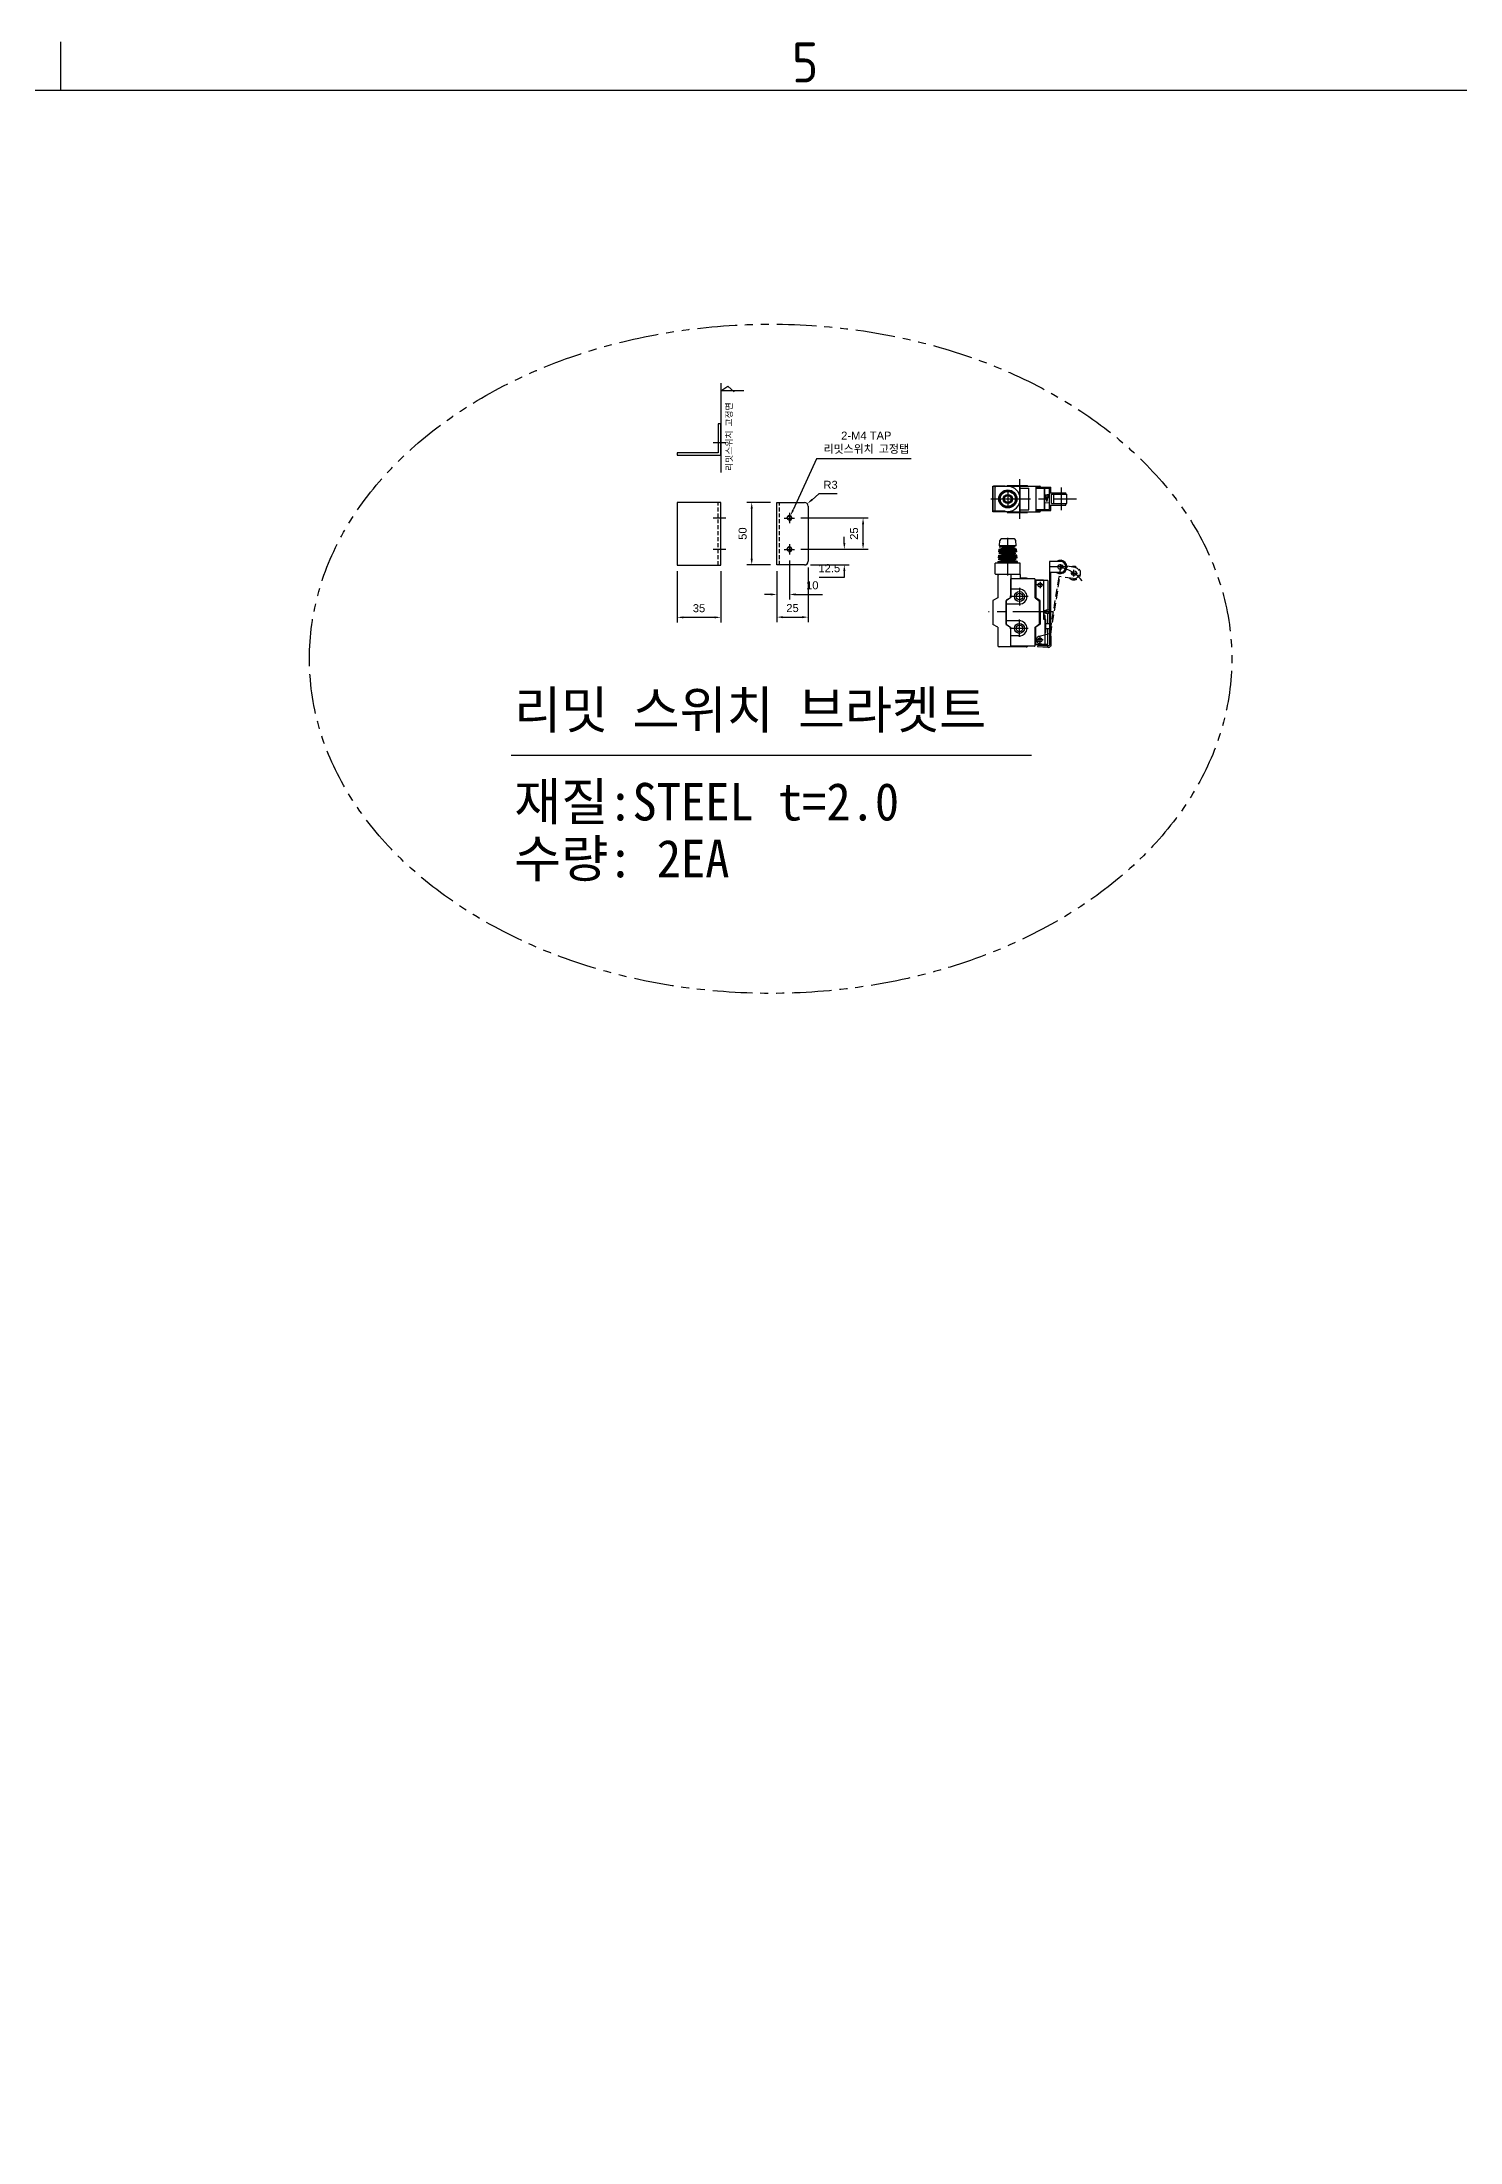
# Model space of a CAD drawing. Header units: inches. Extents: x 12 to 11036, y 8 to 6728.
# Drawn here: x 3561 to 4695, y 4926 to 6606 of the extents above; entities that cross this region are included whole.
import ezdxf
from ezdxf.enums import TextEntityAlignment as Align

# ---------------------------------------------------------------- set-up
doc = ezdxf.new("R2010")
doc.units = ezdxf.units.IN
doc.header["$MEASUREMENT"] = 0
for name, pattern in [('CENTER', [50.8, 31.75, -6.35, 6.35, -6.35]), ('HIDDEN', [9.525, 6.35, -3.175]), ('HIDDEN2', [4.7625, 3.175, -1.5875]), ('PHANTOMX2', [127, 63.5, -12.7, 12.7, -12.7, 12.7, -12.7])]:
    doc.linetypes.add(name, pattern=pattern)
for name, color, linetype in [('ASHADE', 7, 'Continuous'), ('CEN', 1, 'CENTER'), ('CENTER', 1, 'CENTER'), ('D', 3, 'Continuous'), ('O', 7, 'Continuous'), ('OU', 7, 'Continuous')]:
    doc.layers.add(name, color=color, linetype=linetype)
doc.layers.add('경계(ISO)', color=7, linetype='Continuous', lineweight=25)
doc.styles.add('HAN', font='')
doc.styles.get("Standard").update_dxf_attribs({"font": 'arial.ttf'})
doc.styles.add('문자 텍스트_PSTEK_POSCO', font='isocp.shx')
doc.styles.get('HAN').set_extended_font_data('GulimChe')
doc.dimstyles.new('PS-2', dxfattribs={"dimscale": 2, "dimtxt": 3.2, "dimasz": 2.5, "dimexe": 2, "dimexo": 2.5, "dimgap": 2, "dimtad": 1, "dimtoh": 1, "dimrnd": 0.05, "dimzin": 12, "dimdsep": 46, "dimtxsty": 'Standard', "dimcen": 0, "dimclrt": 2, "dimazin": 3, "dimtfac": 1, "dimtofl": 0, "dimtmove": 0, "dimatfit": 3, "dimfxl": 0, "dimtolj": 1, "dimtzin": 0, "dimarcsym": 0})

# ---------------------------------------------------------------- blocks, each defined once
blk = doc.blocks.new('경계 Default Border')
at = {"layer": '경계(ISO)'}
blk.add_line((222.75, 410), (222.75, 412.4), dxfattribs=at)
at = {"layer": '경계(ISO)', "flags": 128}
blk.add_lwpolyline([(10, 10), (10, 410), (584, 410), (584, 10), (10, 10)], dxfattribs=at)
at = {"layer": '경계(ISO)', "color": 2, "insert": (259.3, 410.38), "char_height": 2, "attachment_point": 7, "style": '문자 텍스트_PSTEK_POSCO'}
blk.add_mtext('5', dxfattribs=at)
blk = doc.blocks.new('*D44')
at = {"color": 0, "lineweight": -2}
for p, q in [((4168.2, 6200.4), (4207, 6200.4)), ((4203, 6205.4), (4203, 6210.4)), ((4176.1, 6187.9), (4207, 6187.9)), ((4203, 6182.9), (4203, 6177.9)), ((4203, 6177.9), (4183, 6177.9))]:
    blk.add_line(p, q, dxfattribs=at)
at = {"color": 0}
for points in [[(4202.2, 6205.4), (4203.9, 6205.4), (4203, 6200.4)], [(4202.2, 6182.9), (4203.9, 6182.9), (4203, 6187.9)]]:
    blk.add_solid(points, dxfattribs=at)
at = {"layer": 'Defpoints', "color": 0}
for p in [(4163.2, 6200.4), (4171.1, 6187.9), (4203, 6187.9)]:
    blk.add_point(p, dxfattribs=at)
at = {"color": 2, "insert": (4191, 6185.2), "char_height": 6.4, "attachment_point": 5}
blk.add_mtext('\\A1;12.5', dxfattribs=at)
blk = doc.blocks.new('*D45')
at = {"color": 0, "lineweight": -2}
for p, q in [((4168.2, 6225.4), (4222, 6225.4)), ((4218, 6205.4), (4218, 6220.4)), ((4168.2, 6200.4), (4222, 6200.4))]:
    blk.add_line(p, q, dxfattribs=at)
at = {"color": 0}
for points in [[(4217.2, 6220.4), (4218.9, 6220.4), (4218, 6225.4)], [(4217.2, 6205.4), (4218.9, 6205.4), (4218, 6200.4)]]:
    blk.add_solid(points, dxfattribs=at)
at = {"layer": 'Defpoints', "color": 0}
for p in [(4163.2, 6225.4), (4218, 6225.4), (4163.2, 6200.4)]:
    blk.add_point(p, dxfattribs=at)
at = {"color": 2, "insert": (4210.8, 6212.9), "char_height": 6.4, "attachment_point": 5, "rotation": 90}
blk.add_mtext('\\A1;25', dxfattribs=at)
blk = doc.blocks.new('*D46')
at = {"color": 0, "lineweight": -2}
for p, q in [((4144.1, 6237.9), (4125, 6237.9)), ((4129, 6192.9), (4129, 6232.9)), ((4144.1, 6187.9), (4125, 6187.9))]:
    blk.add_line(p, q, dxfattribs=at)
at = {"color": 0}
for points in [[(4128.1, 6232.9), (4129.8, 6232.9), (4129, 6237.9)], [(4128.1, 6192.9), (4129.8, 6192.9), (4129, 6187.9)]]:
    blk.add_solid(points, dxfattribs=at)
at = {"layer": 'Defpoints', "color": 0}
for p in [(4129, 6237.9), (4149.1, 6237.9), (4149.1, 6187.9)]:
    blk.add_point(p, dxfattribs=at)
at = {"color": 2, "insert": (4121.7, 6212.9), "char_height": 6.4, "attachment_point": 5, "rotation": 90}
blk.add_mtext('\\A1;50', dxfattribs=at)
blk = doc.blocks.new('*D47')
at = {"color": 0, "lineweight": -2}
for p, q in [((4149.1, 6182.9), (4149.1, 6160.2)), ((4159.1, 6191.3), (4159.1, 6160.2)), ((4144.1, 6164.2), (4139.1, 6164.2)), ((4164.1, 6164.2), (4185.6, 6164.2))]:
    blk.add_line(p, q, dxfattribs=at)
at = {"color": 0}
for points in [[(4144.1, 6165.1), (4144.1, 6163.4), (4149.1, 6164.2)], [(4164.1, 6165.1), (4164.1, 6163.4), (4159.1, 6164.2)]]:
    blk.add_solid(points, dxfattribs=at)
at = {"layer": 'Defpoints', "color": 0}
for p in [(4149.1, 6187.9), (4159.1, 6196.3), (4159.1, 6164.2)]:
    blk.add_point(p, dxfattribs=at)
at = {"color": 2, "insert": (4177.4, 6171.5), "char_height": 6.4, "attachment_point": 5}
blk.add_mtext('\\A1;10', dxfattribs=at)
blk = doc.blocks.new('*D48')
at = {"color": 0, "lineweight": -2}
for p, q in [((4149.1, 6182.9), (4149.1, 6142.1)), ((4174.1, 6185.9), (4174.1, 6142.1)), ((4154.1, 6146.1), (4169.1, 6146.1))]:
    blk.add_line(p, q, dxfattribs=at)
at = {"color": 0}
for points in [[(4154.1, 6146.9), (4154.1, 6145.2), (4149.1, 6146.1)], [(4169.1, 6146.9), (4169.1, 6145.2), (4174.1, 6146.1)]]:
    blk.add_solid(points, dxfattribs=at)
at = {"layer": 'Defpoints', "color": 0}
for p in [(4149.1, 6187.9), (4174.1, 6190.9), (4174.1, 6146.1)]:
    blk.add_point(p, dxfattribs=at)
at = {"color": 2, "insert": (4161.6, 6153.3), "char_height": 6.4, "attachment_point": 5}
blk.add_mtext('\\A1;25', dxfattribs=at)
blk = doc.blocks.new('*D49')
at = {"color": 0, "lineweight": -2}
for p, q in [((4182.7, 6244.6), (4177.2, 6240)), ((4197.2, 6244.6), (4182.7, 6244.6))]:
    blk.add_line(p, q, dxfattribs=at)
at = {"color": 0}
blk.add_solid([(4176.7, 6240.7), (4177.8, 6239.4), (4173.4, 6236.8)], dxfattribs=at)
at = {"layer": 'Defpoints', "color": 0}
for p in [(4171.1, 6234.9), (4173.4, 6236.8)]:
    blk.add_point(p, dxfattribs=at)
at = {"color": 2, "insert": (4192, 6251.9), "char_height": 6.4, "attachment_point": 5}
blk.add_mtext('\\A1;R3', dxfattribs=at)
blk = doc.blocks.new('*D50')
at = {"color": 0, "lineweight": -2}
for p, q in [((4069.3, 6182.9), (4069.3, 6141.9)), ((4104.3, 6182.9), (4104.3, 6141.9)), ((4099.3, 6145.9), (4074.3, 6145.9))]:
    blk.add_line(p, q, dxfattribs=at)
at = {"color": 0}
for points in [[(4074.3, 6146.7), (4074.3, 6145.1), (4069.3, 6145.9)], [(4099.3, 6146.7), (4099.3, 6145.1), (4104.3, 6145.9)]]:
    blk.add_solid(points, dxfattribs=at)
at = {"layer": 'Defpoints', "color": 0}
for p in [(4069.3, 6187.9), (4104.3, 6187.9), (4069.3, 6145.9)]:
    blk.add_point(p, dxfattribs=at)
at = {"color": 2, "insert": (4086.8, 6153.2), "char_height": 6.4, "attachment_point": 5}
blk.add_mtext('\\A1;35', dxfattribs=at)
blk = doc.blocks.new('*D51')
at = {"color": 0, "lineweight": -2}
for p, q in [((4180.9, 6272.7), (4162, 6231.8)), ((4256.4, 6272.7), (4180.9, 6272.7))]:
    blk.add_line(p, q, dxfattribs=at)
at = {"color": 0}
blk.add_solid([(4161.3, 6232.1), (4162.8, 6231.4), (4159.9, 6227.2)], dxfattribs=at)
at = {"layer": 'Defpoints', "color": 0}
for p in [(4158.3, 6223.6), (4159.9, 6227.2)]:
    blk.add_point(p, dxfattribs=at)
at = {"color": 2, "insert": (4220.6, 6285.6), "char_height": 6.4, "attachment_point": 5}
blk.add_mtext('\\A1;2-M4 TAP\\P{\\fGulimChe|b0|i0|c129|p49;리밋스위치 고정탭}', dxfattribs=at)
blk = doc.blocks.new('LIMIT SWITCH-F')
for p, q in [((-15.9, 66.1), (-15.6, 70.3)), ((-2.7, 66.1), (-3, 70.3)), ((-17.2, 52.1), (-19.3, 52.1)), ((-17.2, 52.1), (-17.1, 53.6)), ((-17.1, 53.6), (-14.5, 54.3)), ((-16.8, 56.3), (-16.6, 58.5)), ((-16.8, 56.3), (-14.5, 55.7)), ((-16.6, 58.5), (-14.1, 59.2)), ((-16.4, 61.2), (-16.2, 63.4)), ((-16.4, 61.2), (-14.1, 60.6)), ((-16.2, 63.4), (-13.6, 64.1)), ((-15.9, 66.1), (-13.6, 65.5)), ((-2.7, 66.1), (-5, 65.5)), ((-2.4, 63.4), (-5, 64.1)), ((-2.2, 61.2), (-4.5, 60.6)), ((-2, 58.5), (-4.5, 59.2)), ((-1.8, 56.3), (-4.1, 55.7)), ((-1.5, 53.6), (-4.1, 54.3)), ((-2.2, 61.2), (-2.4, 63.4)), ((-1.8, 56.3), (-2, 58.5)), ((-1.4, 52.1), (-1.5, 53.6)), ((0.7, 52.1), (-1.4, 52.1)), ((0.2, 43.1), (-18.8, 43.1)), ((0.2, 43.1), (-18.8, 43.1)), ((-17.3, 42.1), (-17.3, 24.5)), ((-7, 43.1), (-7, 24.7)), ((-7, 38.6), (-7, 24.6)), ((5.5, 40.1), (0.7, 40.1)), ((5.5, 40.1), (6, 40.1)), ((13.1, 38.2), (13.1, 24.4)), ((22.7, 38.2), (13.1, 38.2)), ((22.7, 38.2), (22.7, 14.6)), ((-7, 24.7), (-10.5, 22.5)), ((-10.5, 22.5), (-10.5, 2.9)), ((16.6, 22), (13.1, 24.4)), ((16.6, 12.7), (16.6, 22)), ((-17.3, 0.9), (-17.3, -13.7)), ((-7, 0.6), (-10.5, 2.9)), ((-7, -14.7), (-7, 0.6)), ((16.6, 3.4), (13.1, 0.9)), ((13.1, -12.8), (13.1, 0.9)), ((16.6, 12.7), (16.6, 3.4)), ((22.7, 4), (22.7, 11.9)), ((5.5, -14.7), (-16.3, -14.7)), ((5.5, -14.7), (6, -14.7)), ((22.7, -12.8), (13.1, -12.8)), ((22.7, -12.8), (22.7, -0.1))]:
    blk.add_line(p, q)
at = {"linetype": 'Continuous'}
for p, q in [((-4.3, 71.6), (-14.3, 71.6)), ((-1.4, 52.1), (-17.2, 52.1)), ((-17.1, 53.6), (-1.5, 53.6)), ((-1.8, 56.3), (-16.8, 56.3)), ((-16.6, 58.5), (-2, 58.5)), ((-2.2, 61.2), (-16.4, 61.2)), ((-16.2, 63.4), (-2.4, 63.4)), ((-2.7, 66.1), (-15.9, 66.1)), ((-14.4, 55.7), (-14.5, 55.7)), ((-14, 60.6), (-14.1, 60.6)), ((-13.9, 54.3), (-9.3, 54.3)), ((-13.8, 55.7), (-9.3, 55.7)), ((-13.5, 59.2), (-9.3, 59.2)), ((-13.4, 60.6), (-9.3, 60.6)), ((-13.1, 64.1), (-9.3, 64.1)), ((-13, 65.5), (-9.3, 65.5)), ((-5.6, 65.5), (-9.3, 65.5)), ((-5.5, 64.1), (-9.3, 64.1)), ((-5.2, 60.6), (-9.3, 60.6)), ((-5.1, 59.2), (-9.3, 59.2)), ((-4.8, 55.7), (-9.3, 55.7)), ((-4.7, 54.3), (-9.3, 54.3)), ((-4.6, 60.6), (-4.5, 60.6)), ((-4.2, 55.7), (-4.1, 55.7))]:
    blk.add_line(p, q, dxfattribs=at)
for centre, radius, start, end in [((-14.1, 70.1), 1.5, 99.1884, 174.8718), ((-4.5, 70.1), 1.5, 5.1282, 80.8116), ((-14.7, 55), 0.75, 283.73, 67.1551), ((-14.3, 59.9), 0.75, 279.8278, 71.0573), ((-13.8, 64.8), 0.75, 283.7302, 74.8924), ((-4.8, 64.8), 0.75, 105.1076, 256.2698), ((-4.3, 59.9), 0.75, 108.9427, 260.1722), ((-3.9, 55), 0.75, 112.8449, 256.27), ((6, 39.1), 1, 36.8699, 90), ((-16.3, -13.7), 1, 180, 270), ((6, -13.7), 1, 270, 323.1301)]:
    blk.add_arc(centre, radius, start, end)
for centre, start, end in [((-18.8, 43.6), 180, 270), ((0.2, 43.6), 270, 0)]:
    blk.add_arc(centre, 0.5, start, end, dxfattribs=at)
at = {"layer": 'ASHADE'}
for p, q in [((-19.3, 43.6), (-19.3, 52.1)), ((0.7, 43.6), (0.7, 52.1))]:
    blk.add_line(p, q, dxfattribs=at)
at = {"layer": 'CEN'}
for p, q in [((-9.3, 42.3), (-9.3, 72.3)), ((-2.5, 57.4), (-16.9, 57.4)), ((-2.5, 55), (-16.9, 55)), ((-2.9, 62.3), (-16.5, 62.3)), ((-2.9, 59.9), (-16.5, 59.9)), ((-3.3, 64.8), (-16.1, 64.8)), ((19, 34.7), (13.8, 34.7)), ((16.5, 37.3), (16.5, 32.1)), ((6.9, 25.4), (-7.6, 25.4)), ((0, 32.3), (0, 18.4)), ((26.6, 13.3), (-24.8, 13.3)), ((6.9, 0), (-7.6, 0)), ((0, -6.9), (0, 7)), ((19, -9.3), (13.8, -9.3)), ((16.5, -11.9), (16.5, -6.7))]:
    blk.add_line(p, q, dxfattribs=at)
at = {"layer": 'CEN', "color": 7, "linetype": 'Continuous'}
for p, q in [((24, 14.6), (21.2, 14.6)), ((24, 11.9), (21.2, 11.9))]:
    blk.add_line(p, q, dxfattribs=at)
at = {"layer": 'D', "color": 7}
for p, q in [((35.5, 53.6), (24, 53.6)), ((35.5, 44.6), (24, 44.6))]:
    blk.add_line(p, q, dxfattribs=at)
at = {"layer": 'D', "color": 1, "linetype": 'CENTER'}
for p, q in [((32.6, 51.3), (32.6, 46.4)), ((38.8, 49.1), (24, 49.1)), ((41, 44.2), (46.4, 44.2)), ((43.6, 41.6), (43.6, 46.9))]:
    blk.add_line(p, q, dxfattribs=at)
at = {"layer": 'D', "color": 2, "linetype": 'HIDDEN'}
for p, q in [((44.4, 48.7), (33, 50.5)), ((42.9, 39.8), (31.6, 41.6))]:
    blk.add_line(p, q, dxfattribs=at)
at = {"layer": 'D', "color": 0}
for p, q in [((20.1, 11.9), (19.5, 14.1)), ((20.5, 14.6), (20.1, 11.9)), ((20.6, 11.9), (20.5, 14.6)), ((20.5, 7.1), (21.1, 7.1)), ((21.2, 13.9), (20.6, 11.9)), ((21.1, 4), (24, 4)), ((24, 12.3), (21.2, 13.9)), ((20.5, -3.2), (21.1, -3.2)), ((21.1, -0.1), (24, -0.1))]:
    blk.add_line(p, q, dxfattribs=at)
at = {"layer": 'D', "color": 7}
blk.add_circle((32.6, 49.1), 1.88, dxfattribs=at)
at = {"layer": 'D', "color": 2, "linetype": 'HIDDEN'}
blk.add_circle((43.6, 44.2), 1.88, dxfattribs=at)
at = {"layer": 'D', "color": 7}
for radius, start, end in [(5.37, 236.938, 123.062), (4.5, 270, 90)]:
    blk.add_arc((32.6, 49.1), radius, start, end, dxfattribs=at)
at = {"layer": 'D'}
blk.add_arc((27.7, 21.2), 28, 36.7292, 79.8494, dxfattribs=at)
at = {"layer": 'D', "color": 2, "linetype": 'HIDDEN'}
for radius, start, end in [(5.37, 227.6733, 113.7972), (4.5, 260.7353, 80.7353)]:
    blk.add_arc((43.6, 44.2), radius, start, end, dxfattribs=at)
at = {"layer": 'Defpoints', "color": 0, "linetype": 'ByBlock'}
for p in [(-15.6, 70.3), (-3, 70.3), (-15.9, 66.1), (-2.7, 66.1)]:
    blk.add_point(p, dxfattribs=at)
at = {"layer": 'O', "color": 7}
for p, q in [((24, 53.6), (24, 16.2)), ((25, -6.3), (25, 44.6)), ((21.2, 14.6), (21.2, 11.9)), ((24, 16.2), (24, -13.3)), ((14.6, -13.8), (14.5, -14.7)), ((23.1, -15.3), (14.5, -14.7)), ((23, -14.3), (14.6, -13.7)), ((24, -4.5), (15.8, -6.4)), ((23.4, -13.9), (15.8, -12.2)), ((22, -15.3), (25, -12.3)), ((25, -14.3), (24.8, -14.3)), ((25, -6.3), (25, -14.3))]:
    blk.add_line(p, q, dxfattribs=at)
at = {"layer": 'O', "color": 2, "linetype": 'HIDDEN'}
for p, q in [((33, 50.5), (27, 13.6)), ((25, -4.8), (32.5, 41.5)), ((27, 13.6), (25, 1.5))]:
    blk.add_line(p, q, dxfattribs=at)
at = {"layer": 'O'}
for p, q in [((-7, 24.6), (-7, 39.7)), ((12, 39.7), (-7, 39.7)), ((12.5, 24.4), (12.5, 39.2)), ((19, 38.6), (12.5, 38.6)), ((19.5, 7.1), (19.5, 38.1)), ((-7, 24.6), (-10.5, 22)), ((-10.5, 3.4), (-10.5, 22)), ((0, 19.4), (-10.5, 19.4)), ((0, 31.4), (-7, 31.4)), ((12.5, 24.4), (16, 21.7)), ((16, 3.7), (16, 21.7)), ((0, 6), (-10.5, 6)), ((-10.5, 3.4), (-7, 0.8)), ((-7, -14.3), (-7, 0.8)), ((12.5, 1), (16, 3.7)), ((12.5, -13.8), (12.5, 1)), ((20, 10.6), (19.5, 10.6)), ((21.1, 7.1), (19.5, 7.1)), ((20.5, -12.7), (20.5, 10.1)), ((21.1, -3.2), (21.1, 7.1)), ((0, -6), (-7, -6)), ((12, -14.3), (-7, -14.3)), ((20, -13.2), (12.5, -13.2))]:
    blk.add_line(p, q, dxfattribs=at)
for centre, radius in [((16.5, 34.7), 1.6), ((0, 25.4), 4), ((0, 25.4), 2.65), ((0, 0), 4), ((0, 0), 2.65), ((16.5, -9.3), 1.6)]:
    blk.add_circle(centre, radius, dxfattribs=at)
for centre, radius, start, end in [((12, 39.2), 0.5, 0, 90), ((19, 38.1), 0.5, 0, 90), ((0, 25.4), 6, 270, 90), ((0, 0), 6, 270, 90), ((20, 10.1), 0.5, 0, 90), ((12, -13.8), 0.5, 270, 0), ((20, -12.7), 0.5, 270, 0)]:
    blk.add_arc(centre, radius, start, end, dxfattribs=at)
at = {"layer": 'O', "color": 7}
for centre, radius, start, end in [((16.5, -9.3), 3, 102.7548, 257.2452), ((23.2, -13.5), 1.75, 266, 335.7317)]:
    blk.add_arc(centre, radius, start, end, dxfattribs=at)
at = {"layer": 'OU'}
for p, q in [((0.7, 43.1), (-16.3, 43.1)), ((0.7, 43.1), (0.7, 40.1)), ((-17.3, 24.5), (-21.3, 22.2)), ((-21.3, 22.2), (-21.3, 3.2)), ((-17.3, 0.9), (-21.3, 3.2))]:
    blk.add_line(p, q, dxfattribs=at)
blk.add_arc((-16.3, 42.1), 1, 90, 180, dxfattribs=at)
blk = doc.blocks.new('LIMIT SWITCH-T')
at = {"linetype": 'Continuous'}
for p, q in [((-12, -10.3), (-12, 10.3)), ((-12, 9.6), (-12, -9.4)), ((-2, 10.1), (-11.5, 10.1)), ((-2, -9.9), (-11.5, -9.9))]:
    blk.add_line(p, q, dxfattribs=at)
blk.add_line((-10, -9.5), (-10, 9.5))
at = {"color": 7}
for p, q in [((33.3, -8.6), (33.3, 8.6)), ((34.3, 4.9), (34.3, 9.3)), ((46.4, 3.7), (46.4, 4.9)), ((47.3, -3.7), (47.3, 3.7)), ((34.3, -9.3), (34.3, -4.9)), ((46.4, -4.9), (46.4, -3.7))]:
    blk.add_line(p, q, dxfattribs=at)
at = {"linetype": 'Continuous'}
for radius in [7.25, 6.75, 6, 3.65, 3.2, 2.75]:
    blk.add_circle((0, 0), radius, dxfattribs=at)
for centre, radius, start, end in [((-9.5, 9.5), 0.5, 90, 180), ((0, 0), 10, 270, 90), ((-9.5, -9.5), 0.5, 180, 270)]:
    blk.add_arc(centre, radius, start, end, dxfattribs=at)
at = {"layer": 'CEN'}
for p, q in [((-13.6, 0), (54.9, 0)), ((0, 6.3), (0, -6.3))]:
    blk.add_line(p, q, dxfattribs=at)
at = {"layer": 'CEN', "color": 7, "linetype": 'Continuous'}
for p, q in [((22.4, 8.6), (33.3, 8.6)), ((22.9, 9.3), (34.3, 9.3)), ((33.3, 4.9), (46.4, 4.9)), ((35, 3.7), (47.3, 3.7)), ((22.4, -8.6), (33.3, -8.6)), ((22.9, -9.3), (34.3, -9.3)), ((33.3, -4.9), (46.4, -4.9)), ((35, -3.7), (47.3, -3.7))]:
    blk.add_line(p, q, dxfattribs=at)
at = {"layer": 'D', "color": 7}
for p, q in [((-0.5, 10.7), (-0.5, 10.3)), ((10, -10.4), (10, 10.2)), ((29.5, -8.6), (29.5, 8.6)), ((33.3, 3.5), (29.5, 3.1)), ((30.8, 2.9), (29.5, 0)), ((31.2, -2.2), (30.8, 2.9)), ((32, 3.1), (31.2, -2.2)), ((33.3, 0), (32, 3.1)), ((34.3, 4.9), (34.3, 8.6)), ((35, -3.7), (35, 3.7)), ((36.7, -3.7), (36.7, 3.7)), ((-0.5, -10.3), (-12, -10.3)), ((-0.5, -10.3), (-0.5, -10.8)), ((33.3, -3.5), (29.5, -3.1)), ((34.3, -8.6), (34.3, -4.9))]:
    blk.add_line(p, q, dxfattribs=at)
at = {"layer": 'D', "color": 1, "linetype": 'CENTER'}
for p, q in [((9.3, 15.7), (9.3, -15.8)), ((42.6, 9), (42.6, -8.9))]:
    blk.add_line(p, q, dxfattribs=at)
at = {"layer": 'D', "color": 0}
blk.add_line((29, 8.5), (29, -8.5), dxfattribs=at)
at = {"layer": 'O'}
for p, q in [((-12, 10.3), (25.7, 10.3)), ((-0.5, 10.7), (15.8, 10.7)), ((15.8, 10.3), (15.8, 10.7)), ((16.8, -8.8), (16.8, 8.7)), ((-0.5, -10.3), (25.7, -10.3)), ((-0.5, -10.8), (15.8, -10.8)), ((15.8, -10.8), (15.8, -10.3))]:
    blk.add_line(p, q, dxfattribs=at)
at = {"layer": 'O', "color": 7}
for p, q in [((10, 8.7), (16.8, 8.7)), ((22.4, 10.3), (22.4, -10.3)), ((22.9, 9.3), (22.9, 8.6)), ((26, 10), (26, 9.5)), ((26, 9.5), (26, 9.3)), ((10, -8.8), (16.8, -8.8)), ((22.9, -8.6), (22.9, -9.3)), ((26, -9.3), (26, -10))]:
    blk.add_line(p, q, dxfattribs=at)
at = {"layer": 'O'}
for centre, start, end in [((25.7, 10), 0, 90), ((25.7, -10), 270, 0)]:
    blk.add_arc(centre, 0.3, start, end, dxfattribs=at)
blk = doc.blocks.new('D76T')
at = {"color": 1}
for p, q in [((13113.6, -7510), (13113.6, -7560)), ((13148.6, -7510), (13113.6, -7510)), ((13148.6, -7560), (13148.6, -7510)), ((13113.6, -7560), (13148.6, -7560))]:
    blk.add_line(p, q, dxfattribs=at)
at = {"color": 1, "linetype": 'CENTER', "ltscale": 3}
for p, q in [((13152.6, -7522.5), (13142.6, -7522.5)), ((13152.6, -7547.5), (13142.6, -7547.5))]:
    blk.add_line(p, q, dxfattribs=at)
at = {"color": 2, "linetype": 'HIDDEN2'}
blk.add_line((13146.6, -7560), (13146.6, -7510), dxfattribs=at)
blk = doc.blocks.new('AEYS45')
at = {"color": 1}
for p, q in [((13146.6, -7447.2), (13146.6, -7470.2)), ((13148.6, -7447.2), (13146.6, -7447.2)), ((13148.6, -7472.2), (13148.6, -7447.2)), ((13146.6, -7470.2), (13113.6, -7470.2)), ((13113.6, -7470.2), (13113.6, -7472.2)), ((13113.6, -7472.2), (13148.6, -7472.2))]:
    blk.add_line(p, q, dxfattribs=at)
at = {"color": 1, "linetype": 'CENTER', "ltscale": 3}
blk.add_line((13152.6, -7462.2), (13142.6, -7462.2), dxfattribs=at)

msp = doc.modelspace()

# ---------------------------------------------------------------- linework, layer by layer
for p, q in [((4104.29, 6333.333, 3228.908), (4104.29, 6261.871, 3228.908)), ((3936.583, 6035.807, 3228.908), (4352.773, 6035.807, 3228.908))]:
    msp.add_line(p, q)
at = {"color": 1}
for p, q in [((4149.099, 6187.817, 3228.908), (4149.099, 6237.817, 3228.908)), ((4149.099, 6237.817, 3228.908), (4171.099, 6237.817, 3228.908)), ((4174.099, 6234.817, 3228.908), (4174.099, 6190.817, 3228.908)), ((4171.099, 6187.817, 3228.908), (4149.099, 6187.817, 3228.908))]:
    msp.add_line(p, q, dxfattribs=at)
at = {"color": 2, "linetype": 'HIDDEN2'}
msp.add_line((4151.099, 6187.817, 3228.908), (4151.099, 6237.817, 3228.908), dxfattribs=at)
at = {"elevation": 3228.908}
msp.add_lwpolyline([(4122.782, 6327.203), (4104.29, 6327.203), (4109.895, 6330.722), (4114.888, 6326.295)], dxfattribs=at)
at = {"color": 3}
for centre in [(4159.099, 6225.317, 3228.908), (4159.099, 6200.317, 3228.908)]:
    msp.add_circle(centre, 1.6, dxfattribs=at)
at = {"color": 1}
for centre, start, end in [((4171.099, 6234.817, 3228.908), 0, 90), ((4171.099, 6190.817, 3228.908), 270, 0)]:
    msp.add_arc(centre, 3, start, end, dxfattribs=at)
for centre in [(4159.099, 6225.317, 3228.908), (4159.099, 6200.317, 3228.908)]:
    msp.add_arc(centre, 2, 259.353812, 193.715803)
at = {"color": 2, "linetype": 'PHANTOMX2', "ltscale": 0.5}
msp.add_ellipse((4144.071, 6112.781, 3228.908), major_axis=(-368.851, 0), ratio=0.72561033, dxfattribs=at)
at = {"layer": 'CENTER', "linetype": 'CENTER', "ltscale": 3}
for p, q in [((4154.998, 6225.317, 3228.908), (4163.201, 6225.317, 3228.908)), ((4159.099, 6229.418, 3228.908), (4159.099, 6221.215, 3228.908)), ((4154.998, 6200.317, 3228.908), (4163.201, 6200.317, 3228.908)), ((4159.099, 6204.418, 3228.908), (4159.099, 6196.215, 3228.908))]:
    msp.add_line(p, q, dxfattribs=at)

# ---------------------------------------------------------------- block references
at = {"xscale": 16, "yscale": 16, "zscale": 16}
msp.add_blockref('경계 Default Border', (12.454, 7.72), dxfattribs=at)
for name, p in [('AEYS45', (-9044.35, 13747.786, 3228.908)), ('LIMIT SWITCH-T', (4333.795, 6240.648, 3228.908)), ('D76T', (-9044.35, 13747.786, 3228.908)), ('LIMIT SWITCH-F', (4343.095, 6137.119, 3228.908))]:
    msp.add_blockref(name, p)

# ---------------------------------------------------------------- texts
at = {"color": 2, "style": 'HAN'}
msp.add_text('리밋스위치 고정면', height=5, rotation=90, dxfattribs=at).set_placement((4108.335, 6263.101, 3228.908), align=Align.TOP_LEFT)
for s, p in [('리밋 스위치 브라켓트', (3938.931, 6086.965, 0)), ('재질:STEEL t=2.0', (3938.931, 6013.46, 0)), ('수량: 2EA', (3938.931, 5967.971, 0))]:
    msp.add_text(s, height=30, dxfattribs=at).set_placement(p, align=Align.TOP_LEFT)

# ---------------------------------------------------------------- dimensions: what is measured, and where the dimension line sits
dim = msp.add_diameter_dim_2p(p1=(4158.264, 6223.586, 3228.908), p2=(4159.935, 6227.221, 3228.908), text='2-M4 TAP\\P{\\fGulimChe|b0|i0|c129|p49;리밋스위치 고정탭}', dimstyle='PS-2')
dim.commit()
dim.dimension.update_dxf_attribs({"geometry": '*D51', "text_midpoint": (4220.625, 6272.731, 3228.908), "dimtype": 163})
dim = msp.add_radius_dim(center=(4171.099, 6234.904, 3228.908), mpoint=(4173.397, 6236.832, 3228.908), dimstyle='PS-2')
dim.commit()
dim.dimension.update_dxf_attribs({"geometry": '*D49', "text_midpoint": (4192.024, 6244.632, 3228.908), "dimtype": 164})
for base, p1, p2, picture, middle in [((4128.971, 6237.904, 3228.908), (4149.099, 6187.904, 3228.908), (4149.099, 6237.904, 3228.908), '*D46', (4121.703, 6212.904, 3228.908)), ((4218.037, 6225.404, 3228.908), (4163.201, 6200.404, 3228.908), (4163.201, 6225.404, 3228.908), '*D45', (4210.77, 6212.904, 3228.908)), ((4203.037, 6187.904, 3228.908), (4163.201, 6200.404, 3228.908), (4171.099, 6187.904, 3228.908), '*D44', (4191.002, 6185.171, 3228.908))]:
    dim = msp.add_linear_dim(base=base, p1=p1, p2=p2, angle=90, dimstyle='PS-2')
    dim.commit()
    dim.dimension.update_dxf_attribs({"geometry": picture, "text_midpoint": middle})
for base, p1, p2, picture, middle in [((4069.29, 6145.89, 3228.908), (4104.29, 6187.904, 3228.908), (4069.29, 6187.904, 3228.908), '*D50', (4086.79, 6153.16, 3228.908)), ((4159.099, 6164.219, 3228.908), (4149.099, 6187.904, 3228.908), (4159.099, 6196.302, 3228.908), '*D47', (4177.371, 6171.487, 3228.908)), ((4174.099, 6146.067, 3228.908), (4149.099, 6187.904, 3228.908), (4174.099, 6190.904, 3228.908), '*D48', (4161.599, 6153.334, 3228.908))]:
    dim = msp.add_linear_dim(base=base, p1=p1, p2=p2, dimstyle='PS-2')
    dim.commit()
    dim.dimension.update_dxf_attribs({"geometry": picture, "text_midpoint": middle})

doc.saveas('drawing.dxf')
